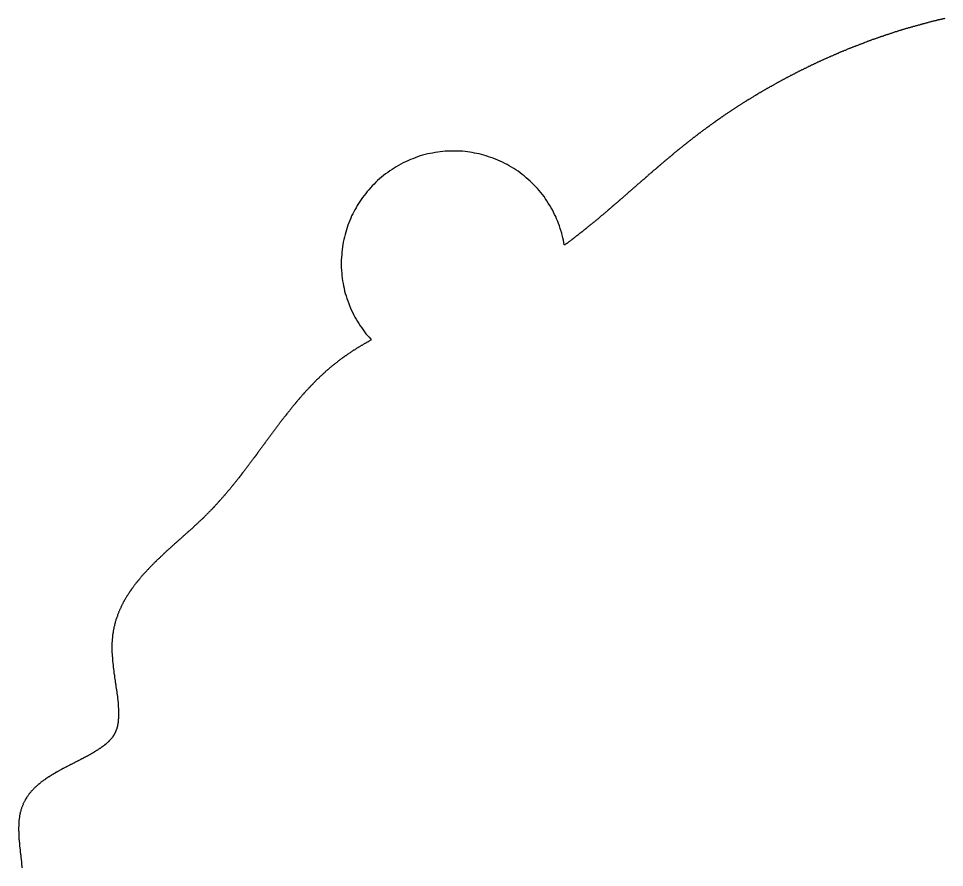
# Model space of a CAD drawing. Header units: millimetres. Extents: x 35 to 605, y 64 to 964.
# Drawn here: x 264.39 to 305.62, y 822.52 to 860.31 of the extents above; entities that cross this region are included whole.
import ezdxf

# ---------------------------------------------------------------- set-up
doc = ezdxf.new("R2010")
doc.units = ezdxf.units.MM
doc.layers.add('DRAW', color=7, linetype='Continuous')

msp = doc.modelspace()

# ---------------------------------------------------------------- linework, layer by layer
at = {"layer": 'DRAW'}
msp.add_polyline3d([(305.627, 860.308, 0), (305.607, 860.298, 0), (305.577, 860.298, 0), (305.547, 860.288, 0), (305.527, 860.278, 0), (305.497, 860.278, 0), (305.467, 860.268, 0), (305.437, 860.258, 0), (305.417, 860.258, 0), (305.387, 860.248, 0), (305.357, 860.248, 0), (305.337, 860.238, 0), (305.307, 860.228, 0), (305.277, 860.228, 0), (305.257, 860.218, 0), (305.227, 860.208, 0), (305.197, 860.208, 0), (305.167, 860.198, 0), (305.147, 860.188, 0), (305.117, 860.188, 0), (305.087, 860.178, 0), (305.067, 860.168, 0), (305.037, 860.168, 0), (305.007, 860.158, 0), (304.977, 860.148, 0), (304.957, 860.148, 0), (304.927, 860.138, 0), (304.897, 860.128, 0), (304.877, 860.118, 0), (304.847, 860.118, 0), (304.817, 860.108, 0), (304.797, 860.098, 0), (304.767, 860.098, 0), (304.737, 860.088, 0), (304.707, 860.078, 0), (304.687, 860.078, 0), (304.657, 860.068, 0), (304.627, 860.058, 0), (304.607, 860.048, 0), (304.577, 860.048, 0), (304.547, 860.038, 0), (304.527, 860.028, 0), (304.497, 860.018, 0), (304.467, 860.018, 0), (304.447, 860.008, 0), (304.417, 859.998, 0), (304.387, 859.988, 0), (304.357, 859.988, 0), (304.337, 859.978, 0), (304.307, 859.968, 0), (304.277, 859.958, 0), (304.257, 859.958, 0), (304.227, 859.948, 0), (304.197, 859.938, 0), (304.177, 859.928, 0), (304.147, 859.928, 0), (304.117, 859.918, 0), (304.097, 859.908, 0), (304.067, 859.898, 0), (304.037, 859.898, 0), (304.017, 859.888, 0), (303.987, 859.878, 0), (303.957, 859.868, 0), (303.937, 859.858, 0), (303.907, 859.858, 0), (303.877, 859.848, 0), (303.857, 859.838, 0), (303.827, 859.828, 0), (303.797, 859.818, 0), (303.767, 859.818, 0), (303.747, 859.808, 0), (303.717, 859.798, 0), (303.687, 859.788, 0), (303.667, 859.778, 0), (303.637, 859.768, 0), (303.607, 859.768, 0), (303.587, 859.758, 0), (303.557, 859.748, 0), (303.527, 859.738, 0), (303.507, 859.728, 0), (303.477, 859.718, 0), (303.447, 859.718, 0), (303.427, 859.708, 0), (303.397, 859.698, 0), (303.367, 859.688, 0), (303.347, 859.678, 0), (303.317, 859.668, 0), (303.287, 859.658, 0), (303.267, 859.658, 0), (303.237, 859.648, 0), (303.207, 859.638, 0), (303.187, 859.628, 0), (303.157, 859.618, 0), (303.137, 859.608, 0), (303.107, 859.598, 0), (303.077, 859.598, 0), (303.057, 859.588, 0), (303.027, 859.578, 0), (302.997, 859.568, 0), (302.977, 859.558, 0), (302.947, 859.548, 0), (302.917, 859.538, 0), (302.897, 859.528, 0), (302.867, 859.518, 0), (302.837, 859.508, 0), (302.817, 859.508, 0), (302.787, 859.498, 0), (302.757, 859.488, 0), (302.737, 859.478, 0), (302.707, 859.468, 0), (302.677, 859.458, 0), (302.657, 859.448, 0), (302.627, 859.438, 0), (302.607, 859.428, 0), (302.577, 859.418, 0), (302.547, 859.408, 0), (302.527, 859.398, 0), (302.497, 859.388, 0), (302.467, 859.388, 0), (302.447, 859.378, 0), (302.417, 859.368, 0), (302.387, 859.358, 0), (302.367, 859.348, 0), (302.337, 859.338, 0), (302.317, 859.328, 0), (302.287, 859.318, 0), (302.257, 859.308, 0), (302.237, 859.298, 0), (302.207, 859.288, 0), (302.177, 859.278, 0), (302.157, 859.268, 0), (302.127, 859.258, 0), (302.107, 859.248, 0), (302.077, 859.238, 0), (302.047, 859.228, 0), (302.027, 859.218, 0), (301.997, 859.208, 0), (301.977, 859.198, 0), (301.947, 859.188, 0), (301.917, 859.178, 0), (301.897, 859.168, 0), (301.867, 859.158, 0), (301.837, 859.148, 0), (301.817, 859.138, 0), (301.787, 859.128, 0), (301.767, 859.118, 0), (301.737, 859.108, 0), (301.707, 859.098, 0), (301.687, 859.088, 0), (301.657, 859.078, 0), (301.637, 859.068, 0), (301.607, 859.058, 0), (301.577, 859.048, 0), (301.557, 859.038, 0), (301.527, 859.028, 0), (301.507, 859.018, 0), (301.477, 859.008, 0), (301.447, 858.998, 0), (301.427, 858.988, 0), (301.397, 858.978, 0), (301.377, 858.968, 0), (301.347, 858.958, 0), (301.317, 858.948, 0), (301.297, 858.938, 0), (301.267, 858.928, 0), (301.247, 858.908, 0), (301.217, 858.898, 0), (301.197, 858.888, 0), (301.167, 858.878, 0), (301.137, 858.868, 0), (301.117, 858.858, 0), (301.087, 858.848, 0), (301.067, 858.838, 0), (301.037, 858.828, 0), (301.007, 858.818, 0), (300.987, 858.808, 0), (300.957, 858.798, 0), (300.937, 858.788, 0), (300.907, 858.778, 0), (300.887, 858.758, 0), (300.857, 858.748, 0), (300.827, 858.738, 0), (300.807, 858.728, 0), (300.777, 858.718, 0), (300.757, 858.708, 0), (300.727, 858.698, 0), (300.707, 858.688, 0), (300.677, 858.678, 0), (300.657, 858.668, 0), (300.627, 858.648, 0), (300.597, 858.638, 0), (300.577, 858.628, 0), (300.547, 858.618, 0), (300.527, 858.608, 0), (300.497, 858.598, 0), (300.477, 858.588, 0), (300.447, 858.578, 0), (300.427, 858.558, 0), (300.397, 858.548, 0), (300.367, 858.538, 0), (300.347, 858.528, 0), (300.317, 858.518, 0), (300.297, 858.508, 0), (300.267, 858.498, 0), (300.247, 858.478, 0), (300.217, 858.468, 0), (300.197, 858.458, 0), (300.167, 858.448, 0), (300.147, 858.438, 0), (300.117, 858.428, 0), (300.097, 858.408, 0), (300.067, 858.398, 0), (300.037, 858.388, 0), (300.017, 858.378, 0), (299.987, 858.368, 0), (299.967, 858.358, 0), (299.937, 858.338, 0), (299.917, 858.328, 0), (299.887, 858.318, 0), (299.867, 858.308, 0), (299.837, 858.298, 0), (299.817, 858.288, 0), (299.787, 858.268, 0), (299.767, 858.258, 0), (299.737, 858.248, 0), (299.717, 858.238, 0), (299.687, 858.228, 0), (299.667, 858.208, 0), (299.637, 858.198, 0), (299.617, 858.188, 0), (299.587, 858.178, 0), (299.567, 858.168, 0), (299.537, 858.148, 0), (299.517, 858.138, 0), (299.487, 858.128, 0), (299.467, 858.118, 0), (299.437, 858.098, 0), (299.417, 858.088, 0), (299.387, 858.078, 0), (299.367, 858.068, 0), (299.337, 858.058, 0), (299.317, 858.038, 0), (299.287, 858.028, 0), (299.267, 858.018, 0), (299.237, 858.008, 0), (299.217, 857.988, 0), (299.187, 857.978, 0), (299.167, 857.968, 0), (299.137, 857.958, 0), (299.117, 857.938, 0), (299.087, 857.928, 0), (299.067, 857.918, 0), (299.047, 857.908, 0), (299.017, 857.888, 0), (298.997, 857.878, 0), (298.967, 857.868, 0), (298.947, 857.858, 0), (298.917, 857.838, 0), (298.897, 857.828, 0), (298.867, 857.818, 0), (298.847, 857.808, 0), (298.817, 857.788, 0), (298.797, 857.778, 0), (298.767, 857.768, 0), (298.747, 857.748, 0), (298.727, 857.738, 0), (298.697, 857.728, 0), (298.677, 857.718, 0), (298.647, 857.698, 0), (298.627, 857.688, 0), (298.597, 857.678, 0), (298.577, 857.658, 0), (298.547, 857.648, 0), (298.527, 857.638, 0), (298.507, 857.628, 0), (298.477, 857.608, 0), (298.457, 857.598, 0), (298.427, 857.588, 0), (298.407, 857.568, 0), (298.377, 857.558, 0), (298.357, 857.548, 0), (298.337, 857.528, 0), (298.307, 857.518, 0), (298.287, 857.508, 0), (298.257, 857.488, 0), (298.237, 857.478, 0), (298.207, 857.468, 0), (298.187, 857.448, 0), (298.167, 857.438, 0), (298.137, 857.428, 0), (298.117, 857.408, 0), (298.087, 857.398, 0), (298.067, 857.388, 0), (298.047, 857.368, 0), (298.017, 857.358, 0), (297.997, 857.348, 0), (297.967, 857.328, 0), (297.947, 857.318, 0), (297.927, 857.308, 0), (297.897, 857.288, 0), (297.877, 857.278, 0), (297.847, 857.268, 0), (297.827, 857.248, 0), (297.807, 857.238, 0), (297.777, 857.228, 0), (297.757, 857.208, 0), (297.737, 857.198, 0), (297.707, 857.188, 0), (297.687, 857.168, 0), (297.657, 857.158, 0), (297.637, 857.138, 0), (297.617, 857.128, 0), (297.587, 857.118, 0), (297.567, 857.098, 0), (297.547, 857.088, 0), (297.517, 857.078, 0), (297.497, 857.058, 0), (297.467, 857.048, 0), (297.447, 857.028, 0), (297.427, 857.018, 0), (297.397, 857.008, 0), (297.377, 856.988, 0), (297.357, 856.978, 0), (297.327, 856.958, 0), (297.307, 856.948, 0), (297.287, 856.938, 0), (297.257, 856.918, 0), (297.237, 856.908, 0), (297.217, 856.888, 0), (297.187, 856.878, 0), (297.167, 856.868, 0), (297.147, 856.848, 0), (297.117, 856.838, 0), (297.097, 856.818, 0), (297.077, 856.808, 0), (297.047, 856.798, 0), (297.027, 856.778, 0), (297.007, 856.768, 0), (296.977, 856.748, 0), (296.957, 856.738, 0), (296.937, 856.718, 0), (296.907, 856.708, 0), (296.887, 856.698, 0), (296.867, 856.678, 0), (296.837, 856.668, 0), (296.817, 856.648, 0), (296.797, 856.638, 0), (296.767, 856.618, 0), (296.747, 856.608, 0), (296.727, 856.598, 0), (296.707, 856.578, 0), (296.677, 856.568, 0), (296.657, 856.548, 0), (296.637, 856.538, 0), (296.607, 856.518, 0), (296.587, 856.508, 0), (296.567, 856.488, 0), (296.547, 856.478, 0), (296.517, 856.468, 0), (296.497, 856.448, 0), (296.477, 856.438, 0), (296.447, 856.418, 0), (296.427, 856.408, 0), (296.407, 856.388, 0), (296.387, 856.378, 0), (296.357, 856.358, 0), (296.337, 856.348, 0), (296.317, 856.328, 0), (296.297, 856.318, 0), (296.267, 856.298, 0), (296.247, 856.288, 0), (296.227, 856.268, 0), (296.207, 856.258, 0), (296.177, 856.238, 0), (296.157, 856.228, 0), (296.137, 856.208, 0), (296.117, 856.198, 0), (296.087, 856.188, 0), (296.067, 856.168, 0), (296.047, 856.158, 0), (296.027, 856.138, 0), (295.997, 856.128, 0), (295.977, 856.108, 0), (295.957, 856.098, 0), (295.937, 856.078, 0), (295.907, 856.068, 0), (295.887, 856.048, 0), (295.867, 856.038, 0), (295.847, 856.018, 0), (295.827, 856.008, 0), (295.797, 855.988, 0), (295.777, 855.968, 0), (295.757, 855.958, 0), (295.737, 855.938, 0), (295.707, 855.928, 0), (295.687, 855.908, 0), (295.667, 855.898, 0), (295.647, 855.878, 0), (295.627, 855.868, 0), (295.597, 855.848, 0), (295.577, 855.838, 0), (295.557, 855.818, 0), (295.537, 855.808, 0), (295.517, 855.788, 0), (295.497, 855.778, 0), (295.467, 855.758, 0), (295.447, 855.748, 0), (295.427, 855.728, 0), (295.407, 855.718, 0), (295.387, 855.698, 0), (295.357, 855.678, 0), (295.337, 855.668, 0), (295.317, 855.648, 0), (295.297, 855.638, 0), (295.277, 855.618, 0), (295.257, 855.608, 0), (295.237, 855.588, 0), (295.207, 855.578, 0), (295.187, 855.558, 0), (295.167, 855.538, 0), (295.147, 855.528, 0), (295.127, 855.508, 0), (295.107, 855.498, 0), (295.077, 855.478, 0), (295.057, 855.468, 0), (295.037, 855.448, 0), (295.017, 855.438, 0), (294.997, 855.418, 0), (294.977, 855.398, 0), (294.957, 855.388, 0), (294.937, 855.368, 0), (294.907, 855.358, 0), (294.887, 855.338, 0), (294.867, 855.328, 0), (294.847, 855.308, 0), (294.827, 855.288, 0), (294.807, 855.278, 0), (294.787, 855.258, 0), (294.767, 855.248, 0), (294.747, 855.228, 0), (294.727, 855.208, 0), (294.697, 855.198, 0), (294.677, 855.178, 0), (294.657, 855.168, 0), (294.637, 855.148, 0), (294.617, 855.138, 0), (294.597, 855.118, 0), (294.577, 855.098, 0), (294.557, 855.088, 0), (294.537, 855.068, 0), (294.517, 855.058, 0), (294.497, 855.038, 0), (294.477, 855.018, 0), (294.447, 855.008, 0), (294.427, 854.988, 0), (294.407, 854.978, 0), (294.387, 854.958, 0), (294.367, 854.938, 0), (294.347, 854.928, 0), (294.327, 854.908, 0), (294.307, 854.898, 0), (294.287, 854.878, 0), (294.267, 854.858, 0), (294.247, 854.848, 0), (294.227, 854.828, 0), (294.207, 854.818, 0), (294.187, 854.798, 0), (294.167, 854.778, 0), (294.147, 854.768, 0), (294.127, 854.748, 0), (294.107, 854.728, 0), (294.087, 854.718, 0), (294.067, 854.698, 0), (294.047, 854.688, 0), (294.027, 854.668, 0), (293.997, 854.648, 0), (293.977, 854.638, 0), (293.957, 854.618, 0), (293.937, 854.598, 0), (293.917, 854.588, 0), (293.897, 854.568, 0), (293.877, 854.558, 0), (293.857, 854.538, 0), (293.837, 854.518, 0), (293.817, 854.508, 0), (293.797, 854.488, 0), (293.777, 854.468, 0), (293.757, 854.458, 0), (293.737, 854.438, 0), (293.717, 854.428, 0), (293.697, 854.408, 0), (293.677, 854.388, 0), (293.657, 854.378, 0), (293.637, 854.358, 0), (293.617, 854.338, 0), (293.597, 854.328, 0), (293.577, 854.308, 0), (293.557, 854.298, 0), (293.547, 854.278, 0), (293.527, 854.258, 0), (293.507, 854.248, 0), (293.487, 854.228, 0), (293.467, 854.208, 0), (293.447, 854.198, 0), (293.427, 854.178, 0), (293.407, 854.158, 0), (293.387, 854.148, 0), (293.367, 854.128, 0), (293.347, 854.118, 0), (293.327, 854.098, 0), (293.307, 854.078, 0), (293.287, 854.068, 0), (293.267, 854.048, 0), (293.247, 854.028, 0), (293.227, 854.018, 0), (293.207, 853.998, 0), (293.187, 853.978, 0), (293.167, 853.968, 0), (293.147, 853.948, 0), (293.127, 853.928, 0), (293.107, 853.918, 0), (293.087, 853.898, 0), (293.077, 853.888, 0), (293.057, 853.868, 0), (293.037, 853.848, 0), (293.017, 853.838, 0), (292.997, 853.818, 0), (292.977, 853.798, 0), (292.957, 853.788, 0), (292.937, 853.768, 0), (292.917, 853.748, 0), (292.897, 853.738, 0), (292.877, 853.718, 0), (292.857, 853.698, 0), (292.837, 853.688, 0), (292.817, 853.668, 0), (292.807, 853.658, 0), (292.787, 853.638, 0), (292.767, 853.618, 0), (292.747, 853.608, 0), (292.727, 853.588, 0), (292.707, 853.568, 0), (292.687, 853.558, 0), (292.667, 853.538, 0), (292.647, 853.518, 0), (292.627, 853.508, 0), (292.607, 853.488, 0), (292.597, 853.468, 0), (292.577, 853.458, 0), (292.557, 853.438, 0), (292.537, 853.428, 0), (292.517, 853.408, 0), (292.497, 853.388, 0), (292.477, 853.378, 0), (292.457, 853.358, 0), (292.437, 853.338, 0), (292.417, 853.328, 0), (292.407, 853.308, 0), (292.387, 853.288, 0), (292.367, 853.278, 0), (292.347, 853.258, 0), (292.327, 853.238, 0), (292.307, 853.228, 0), (292.287, 853.208, 0), (292.267, 853.188, 0), (292.247, 853.178, 0), (292.237, 853.158, 0), (292.217, 853.148, 0), (292.197, 853.128, 0), (292.177, 853.108, 0), (292.157, 853.098, 0), (292.137, 853.078, 0), (292.117, 853.058, 0), (292.097, 853.048, 0), (292.077, 853.028, 0), (292.067, 853.008, 0), (292.047, 852.998, 0), (292.027, 852.978, 0), (292.007, 852.968, 0), (291.987, 852.948, 0), (291.967, 852.928, 0), (291.947, 852.918, 0), (291.927, 852.898, 0), (291.917, 852.878, 0), (291.897, 852.868, 0), (291.877, 852.848, 0), (291.857, 852.828, 0), (291.837, 852.818, 0), (291.817, 852.798, 0), (291.797, 852.788, 0), (291.787, 852.768, 0), (291.767, 852.748, 0), (291.747, 852.738, 0), (291.727, 852.718, 0), (291.707, 852.698, 0), (291.687, 852.688, 0), (291.667, 852.668, 0), (291.657, 852.658, 0), (291.637, 852.638, 0), (291.617, 852.618, 0), (291.597, 852.608, 0), (291.577, 852.588, 0), (291.557, 852.568, 0), (291.537, 852.558, 0), (291.517, 852.538, 0), (291.507, 852.518, 0), (291.487, 852.508, 0), (291.467, 852.488, 0), (291.447, 852.478, 0), (291.427, 852.458, 0), (291.407, 852.438, 0), (291.397, 852.428, 0), (291.377, 852.408, 0), (291.357, 852.398, 0), (291.337, 852.378, 0), (291.317, 852.358, 0), (291.297, 852.348, 0), (291.277, 852.328, 0), (291.267, 852.308, 0), (291.247, 852.298, 0), (291.227, 852.278, 0), (291.207, 852.268, 0), (291.187, 852.248, 0), (291.167, 852.228, 0), (291.147, 852.218, 0), (291.137, 852.198, 0), (291.117, 852.188, 0), (291.097, 852.168, 0), (291.077, 852.148, 0), (291.057, 852.138, 0), (291.037, 852.118, 0), (291.017, 852.108, 0), (291.007, 852.088, 0), (290.987, 852.068, 0), (290.967, 852.058, 0), (290.947, 852.038, 0), (290.927, 852.028, 0), (290.907, 852.008, 0), (290.897, 851.988, 0), (290.877, 851.978, 0), (290.857, 851.958, 0), (290.837, 851.948, 0), (290.817, 851.928, 0), (290.797, 851.908, 0), (290.777, 851.898, 0), (290.767, 851.878, 0), (290.747, 851.868, 0), (290.727, 851.848, 0), (290.707, 851.838, 0), (290.687, 851.818, 0), (290.667, 851.798, 0), (290.657, 851.788, 0), (290.637, 851.768, 0), (290.617, 851.758, 0), (290.597, 851.738, 0), (290.577, 851.718, 0), (290.557, 851.708, 0), (290.537, 851.688, 0), (290.527, 851.678, 0), (290.507, 851.658, 0), (290.487, 851.648, 0), (290.467, 851.628, 0), (290.447, 851.608, 0), (290.427, 851.598, 0), (290.417, 851.578, 0), (290.397, 851.568, 0), (290.377, 851.548, 0), (290.357, 851.538, 0), (290.337, 851.518, 0), (290.317, 851.508, 0), (290.297, 851.488, 0), (290.287, 851.468, 0), (290.267, 851.458, 0), (290.247, 851.438, 0), (290.227, 851.428, 0), (290.207, 851.408, 0), (290.187, 851.398, 0), (290.177, 851.378, 0), (290.157, 851.368, 0), (290.137, 851.348, 0), (290.117, 851.338, 0), (290.097, 851.318, 0), (290.077, 851.298, 0), (290.057, 851.288, 0), (290.047, 851.268, 0), (290.027, 851.258, 0), (290.007, 851.238, 0), (289.987, 851.228, 0), (289.967, 851.208, 0), (289.947, 851.198, 0), (289.927, 851.178, 0), (289.917, 851.168, 0), (289.897, 851.148, 0), (289.877, 851.138, 0), (289.857, 851.118, 0), (289.837, 851.108, 0), (289.817, 851.088, 0), (289.797, 851.078, 0), (289.787, 851.058, 0), (289.767, 851.048, 0), (289.747, 851.028, 0), (289.727, 851.018, 0), (289.707, 850.998, 0), (289.687, 850.988, 0), (289.667, 850.968, 0), (289.647, 850.958, 0), (289.637, 850.938, 0), (289.617, 850.928, 0), (289.597, 850.908, 0), (289.577, 850.898, 0), (289.557, 850.878, 0), (289.537, 850.868, 0), (289.517, 850.848, 0), (289.507, 850.838, 0), (289.487, 850.818, 0), (289.467, 850.808, 0), (289.447, 850.788, 0), (289.427, 850.778, 0), (289.407, 850.758, 0), (289.387, 850.748, 0), (289.367, 850.728, 0), (289.357, 850.718, 0), (289.337, 850.698, 0), (289.317, 850.688, 0), (289.297, 850.668, 0), (289.277, 850.658, 0), (289.257, 850.638, 0), (289.237, 850.628, 0), (289.217, 850.618, 0), (289.197, 850.598, 0), (289.187, 850.588, 0), (289.167, 850.568, 0), (289.147, 850.558, 0), (289.127, 850.538, 0), (289.107, 850.528, 0), (289.087, 850.508, 0), (289.067, 850.498, 0), (289.047, 850.488, 0), (289.027, 850.468, 0), (289.017, 850.458, 0), (288.997, 850.438, 0), (288.977, 850.428, 0), (288.957, 850.408, 0), (288.937, 850.398, 0), (288.917, 850.388, 0), (288.897, 850.368, 0), (288.877, 850.358, 0), (288.857, 850.338, 0), (288.837, 850.328, 0), (288.827, 850.308, 0), (288.807, 850.298, 0), (288.787, 850.288, 0), (288.767, 850.268, 0), (288.747, 850.258, 0), (288.727, 850.238, 0), (288.707, 850.228, 0), (288.687, 850.238, 0), (288.667, 850.338, 0), (288.647, 850.448, 0), (288.627, 850.548, 0), (288.597, 850.658, 0), (288.577, 850.758, 0), (288.537, 850.868, 0), (288.507, 850.968, 0), (288.477, 851.078, 0), (288.437, 851.178, 0), (288.397, 851.278, 0), (288.347, 851.388, 0), (288.307, 851.488, 0), (288.257, 851.588, 0), (288.207, 851.688, 0), (288.157, 851.798, 0), (288.097, 851.888, 0), (288.037, 851.988, 0), (287.977, 852.088, 0), (287.917, 852.188, 0), (287.847, 852.278, 0), (287.787, 852.378, 0), (287.717, 852.468, 0), (287.647, 852.558, 0), (287.567, 852.648, 0), (287.497, 852.738, 0), (287.417, 852.818, 0), (287.337, 852.908, 0), (287.247, 852.988, 0), (287.167, 853.068, 0), (287.077, 853.148, 0), (286.997, 853.218, 0), (286.907, 853.298, 0), (286.817, 853.368, 0), (286.717, 853.438, 0), (286.627, 853.508, 0), (286.527, 853.568, 0), (286.437, 853.638, 0), (286.337, 853.698, 0), (286.237, 853.748, 0), (286.137, 853.808, 0), (286.037, 853.858, 0), (285.937, 853.908, 0), (285.837, 853.958, 0), (285.727, 854.008, 0), (285.627, 854.048, 0), (285.527, 854.088, 0), (285.417, 854.128, 0), (285.317, 854.158, 0), (285.207, 854.198, 0), (285.107, 854.228, 0), (285.007, 854.248, 0), (284.897, 854.278, 0), (284.797, 854.298, 0), (284.687, 854.318, 0), (284.587, 854.338, 0), (284.477, 854.358, 0), (284.377, 854.368, 0), (284.267, 854.388, 0), (284.157, 854.398, 0), (284.047, 854.398, 0), (283.947, 854.408, 0), (283.837, 854.408, 0), (283.727, 854.408, 0), (283.607, 854.408, 0), (283.497, 854.408, 0), (283.387, 854.398, 0), (283.277, 854.388, 0), (283.167, 854.378, 0), (283.057, 854.358, 0), (282.937, 854.338, 0), (282.827, 854.318, 0), (282.717, 854.298, 0), (282.607, 854.278, 0), (282.487, 854.248, 0), (282.377, 854.218, 0), (282.267, 854.188, 0), (282.157, 854.148, 0), (282.047, 854.108, 0), (281.937, 854.068, 0), (281.837, 854.028, 0), (281.727, 853.978, 0), (281.617, 853.928, 0), (281.517, 853.878, 0), (281.417, 853.828, 0), (281.307, 853.768, 0), (281.207, 853.708, 0), (281.107, 853.648, 0), (281.017, 853.588, 0), (280.917, 853.528, 0), (280.827, 853.458, 0), (280.727, 853.388, 0), (280.637, 853.318, 0), (280.547, 853.248, 0), (280.467, 853.168, 0), (280.377, 853.098, 0), (280.297, 853.018, 0), (280.217, 852.938, 0), (280.137, 852.858, 0), (280.057, 852.778, 0), (279.987, 852.688, 0), (279.917, 852.608, 0), (279.847, 852.518, 0), (279.777, 852.428, 0), (279.707, 852.348, 0), (279.647, 852.258, 0), (279.587, 852.168, 0), (279.527, 852.078, 0), (279.467, 851.988, 0), (279.417, 851.888, 0), (279.367, 851.798, 0), (279.317, 851.708, 0), (279.267, 851.608, 0), (279.217, 851.518, 0), (279.177, 851.418, 0), (279.137, 851.318, 0), (279.097, 851.218, 0), (279.057, 851.108, 0), (279.017, 851.008, 0), (278.987, 850.898, 0), (278.957, 850.798, 0), (278.927, 850.688, 0), (278.897, 850.578, 0), (278.867, 850.468, 0), (278.847, 850.358, 0), (278.827, 850.248, 0), (278.807, 850.138, 0), (278.797, 850.018, 0), (278.787, 849.908, 0), (278.777, 849.788, 0), (278.767, 849.678, 0), (278.757, 849.558, 0), (278.757, 849.448, 0), (278.757, 849.328, 0), (278.757, 849.218, 0), (278.767, 849.098, 0), (278.777, 848.978, 0), (278.787, 848.868, 0), (278.797, 848.748, 0), (278.817, 848.638, 0), (278.837, 848.518, 0), (278.857, 848.408, 0), (278.887, 848.298, 0), (278.907, 848.178, 0), (278.937, 848.068, 0), (278.977, 847.958, 0), (279.007, 847.848, 0), (279.047, 847.738, 0), (279.087, 847.628, 0), (279.127, 847.528, 0), (279.167, 847.418, 0), (279.217, 847.318, 0), (279.267, 847.208, 0), (279.317, 847.108, 0), (279.367, 847.008, 0), (279.427, 846.918, 0), (279.487, 846.818, 0), (279.537, 846.728, 0), (279.597, 846.628, 0), (279.667, 846.538, 0), (279.727, 846.448, 0), (279.797, 846.368, 0), (279.857, 846.278, 0), (279.927, 846.198, 0), (279.997, 846.118, 0), (280.067, 846.038, 0), (280.087, 845.998, 0), (280.067, 845.988, 0), (280.037, 845.968, 0), (280.017, 845.958, 0), (279.997, 845.948, 0), (279.977, 845.938, 0), (279.957, 845.918, 0), (279.937, 845.908, 0), (279.907, 845.898, 0), (279.887, 845.888, 0), (279.867, 845.878, 0), (279.847, 845.858, 0), (279.827, 845.848, 0), (279.797, 845.838, 0), (279.777, 845.828, 0), (279.757, 845.808, 0), (279.737, 845.798, 0), (279.717, 845.788, 0), (279.697, 845.768, 0), (279.667, 845.758, 0), (279.647, 845.748, 0), (279.627, 845.738, 0), (279.607, 845.718, 0), (279.587, 845.708, 0), (279.567, 845.698, 0), (279.547, 845.678, 0), (279.517, 845.668, 0), (279.497, 845.658, 0), (279.477, 845.638, 0), (279.457, 845.628, 0), (279.437, 845.618, 0), (279.417, 845.598, 0), (279.397, 845.588, 0), (279.377, 845.578, 0), (279.357, 845.558, 0), (279.327, 845.548, 0), (279.307, 845.538, 0), (279.287, 845.518, 0), (279.267, 845.508, 0), (279.247, 845.498, 0), (279.227, 845.478, 0), (279.207, 845.468, 0), (279.187, 845.458, 0), (279.167, 845.438, 0), (279.147, 845.428, 0), (279.127, 845.408, 0), (279.097, 845.398, 0), (279.077, 845.388, 0), (279.057, 845.368, 0), (279.037, 845.358, 0), (279.017, 845.338, 0), (278.997, 845.328, 0), (278.977, 845.308, 0), (278.957, 845.298, 0), (278.937, 845.288, 0), (278.917, 845.268, 0), (278.897, 845.258, 0), (278.877, 845.238, 0), (278.857, 845.228, 0), (278.837, 845.208, 0), (278.817, 845.198, 0), (278.797, 845.178, 0), (278.777, 845.168, 0), (278.757, 845.158, 0), (278.737, 845.138, 0), (278.717, 845.128, 0), (278.697, 845.108, 0), (278.677, 845.098, 0), (278.657, 845.078, 0), (278.637, 845.068, 0), (278.617, 845.048, 0), (278.597, 845.028, 0), (278.577, 845.018, 0), (278.557, 844.998, 0), (278.537, 844.988, 0), (278.517, 844.968, 0), (278.497, 844.958, 0), (278.477, 844.938, 0), (278.457, 844.928, 0), (278.437, 844.908, 0), (278.417, 844.898, 0), (278.397, 844.878, 0), (278.377, 844.858, 0), (278.357, 844.848, 0), (278.337, 844.828, 0), (278.327, 844.818, 0), (278.307, 844.798, 0), (278.287, 844.788, 0), (278.267, 844.768, 0), (278.247, 844.748, 0), (278.227, 844.738, 0), (278.207, 844.718, 0), (278.187, 844.698, 0), (278.167, 844.688, 0), (278.147, 844.668, 0), (278.137, 844.658, 0), (278.117, 844.638, 0), (278.097, 844.618, 0), (278.077, 844.608, 0), (278.057, 844.588, 0), (278.037, 844.568, 0), (278.017, 844.558, 0), (278.007, 844.538, 0), (277.987, 844.518, 0), (277.967, 844.508, 0), (277.947, 844.488, 0), (277.927, 844.468, 0), (277.917, 844.458, 0), (277.897, 844.438, 0), (277.877, 844.418, 0), (277.857, 844.408, 0), (277.837, 844.388, 0), (277.817, 844.368, 0), (277.807, 844.358, 0), (277.787, 844.338, 0), (277.767, 844.318, 0), (277.747, 844.298, 0), (277.737, 844.288, 0), (277.717, 844.268, 0), (277.697, 844.248, 0), (277.677, 844.238, 0), (277.657, 844.218, 0), (277.647, 844.198, 0), (277.627, 844.178, 0), (277.607, 844.168, 0), (277.587, 844.148, 0), (277.577, 844.128, 0), (277.557, 844.108, 0), (277.537, 844.098, 0), (277.527, 844.078, 0), (277.507, 844.058, 0), (277.487, 844.038, 0), (277.467, 844.018, 0), (277.457, 844.008, 0), (277.437, 843.988, 0), (277.417, 843.968, 0), (277.397, 843.948, 0), (277.387, 843.938, 0), (277.367, 843.918, 0), (277.347, 843.898, 0), (277.337, 843.878, 0), (277.317, 843.858, 0), (277.297, 843.848, 0), (277.287, 843.828, 0), (277.267, 843.808, 0), (277.247, 843.788, 0), (277.237, 843.768, 0), (277.217, 843.758, 0), (277.197, 843.738, 0), (277.187, 843.718, 0), (277.167, 843.698, 0), (277.147, 843.678, 0), (277.137, 843.658, 0), (277.117, 843.648, 0), (277.097, 843.628, 0), (277.087, 843.608, 0), (277.067, 843.588, 0), (277.047, 843.568, 0), (277.037, 843.548, 0), (277.017, 843.538, 0), (277.007, 843.518, 0), (276.987, 843.498, 0), (276.967, 843.478, 0), (276.957, 843.458, 0), (276.937, 843.438, 0), (276.917, 843.418, 0), (276.907, 843.408, 0), (276.887, 843.388, 0), (276.877, 843.368, 0), (276.857, 843.348, 0), (276.837, 843.328, 0), (276.827, 843.308, 0), (276.807, 843.288, 0), (276.797, 843.268, 0), (276.777, 843.248, 0), (276.757, 843.238, 0), (276.747, 843.218, 0), (276.727, 843.198, 0), (276.717, 843.178, 0), (276.697, 843.158, 0), (276.687, 843.138, 0), (276.667, 843.118, 0), (276.647, 843.098, 0), (276.637, 843.078, 0), (276.617, 843.068, 0), (276.607, 843.048, 0), (276.587, 843.028, 0), (276.577, 843.008, 0), (276.557, 842.988, 0), (276.537, 842.968, 0), (276.527, 842.948, 0), (276.507, 842.928, 0), (276.497, 842.908, 0), (276.477, 842.888, 0), (276.467, 842.868, 0), (276.447, 842.848, 0), (276.437, 842.828, 0), (276.417, 842.818, 0), (276.407, 842.798, 0), (276.387, 842.778, 0), (276.377, 842.758, 0), (276.357, 842.738, 0), (276.337, 842.718, 0), (276.327, 842.698, 0), (276.307, 842.678, 0), (276.297, 842.658, 0), (276.277, 842.638, 0), (276.267, 842.618, 0), (276.247, 842.598, 0), (276.237, 842.578, 0), (276.217, 842.558, 0), (276.207, 842.538, 0), (276.187, 842.518, 0), (276.177, 842.498, 0), (276.157, 842.478, 0), (276.147, 842.458, 0), (276.127, 842.448, 0), (276.117, 842.428, 0), (276.097, 842.408, 0), (276.087, 842.388, 0), (276.067, 842.368, 0), (276.057, 842.348, 0), (276.037, 842.328, 0), (276.027, 842.308, 0), (276.007, 842.288, 0), (275.997, 842.268, 0), (275.977, 842.248, 0), (275.967, 842.228, 0), (275.947, 842.208, 0), (275.937, 842.188, 0), (275.917, 842.168, 0), (275.907, 842.148, 0), (275.887, 842.128, 0), (275.877, 842.108, 0), (275.857, 842.088, 0), (275.847, 842.068, 0), (275.827, 842.048, 0), (275.817, 842.028, 0), (275.797, 842.008, 0), (275.787, 841.988, 0), (275.767, 841.968, 0), (275.757, 841.948, 0), (275.737, 841.928, 0), (275.727, 841.908, 0), (275.707, 841.888, 0), (275.697, 841.868, 0), (275.677, 841.848, 0), (275.667, 841.828, 0), (275.647, 841.808, 0), (275.637, 841.788, 0), (275.627, 841.768, 0), (275.607, 841.748, 0), (275.597, 841.728, 0), (275.577, 841.708, 0), (275.567, 841.688, 0), (275.547, 841.668, 0), (275.537, 841.648, 0), (275.517, 841.628, 0), (275.507, 841.608, 0), (275.487, 841.588, 0), (275.477, 841.568, 0), (275.457, 841.548, 0), (275.447, 841.528, 0), (275.427, 841.508, 0), (275.417, 841.488, 0), (275.397, 841.468, 0), (275.387, 841.448, 0), (275.367, 841.428, 0), (275.357, 841.408, 0), (275.347, 841.388, 0), (275.327, 841.368, 0), (275.317, 841.348, 0), (275.297, 841.328, 0), (275.287, 841.308, 0), (275.267, 841.288, 0), (275.257, 841.268, 0), (275.237, 841.248, 0), (275.227, 841.228, 0), (275.207, 841.208, 0), (275.197, 841.188, 0), (275.177, 841.168, 0), (275.167, 841.148, 0), (275.147, 841.128, 0), (275.137, 841.108, 0), (275.117, 841.088, 0), (275.107, 841.068, 0), (275.087, 841.048, 0), (275.077, 841.028, 0), (275.057, 841.008, 0), (275.047, 840.988, 0), (275.037, 840.968, 0), (275.017, 840.948, 0), (275.007, 840.928, 0), (274.987, 840.908, 0), (274.977, 840.888, 0), (274.957, 840.868, 0), (274.947, 840.848, 0), (274.927, 840.828, 0), (274.917, 840.808, 0), (274.897, 840.788, 0), (274.887, 840.768, 0), (274.867, 840.748, 0), (274.857, 840.728, 0), (274.837, 840.708, 0), (274.827, 840.688, 0), (274.807, 840.668, 0), (274.797, 840.648, 0), (274.777, 840.628, 0), (274.767, 840.608, 0), (274.747, 840.588, 0), (274.737, 840.568, 0), (274.717, 840.548, 0), (274.707, 840.528, 0), (274.687, 840.508, 0), (274.677, 840.488, 0), (274.657, 840.468, 0), (274.647, 840.448, 0), (274.627, 840.428, 0), (274.617, 840.408, 0), (274.597, 840.388, 0), (274.587, 840.368, 0), (274.567, 840.348, 0), (274.557, 840.328, 0), (274.537, 840.308, 0), (274.527, 840.288, 0), (274.507, 840.268, 0), (274.497, 840.248, 0), (274.477, 840.228, 0), (274.467, 840.208, 0), (274.447, 840.188, 0), (274.437, 840.168, 0), (274.417, 840.148, 0), (274.407, 840.128, 0), (274.387, 840.108, 0), (274.367, 840.088, 0), (274.357, 840.068, 0), (274.337, 840.048, 0), (274.327, 840.028, 0), (274.307, 840.008, 0), (274.297, 839.988, 0), (274.277, 839.968, 0), (274.267, 839.948, 0), (274.247, 839.928, 0), (274.237, 839.908, 0), (274.217, 839.888, 0), (274.207, 839.868, 0), (274.187, 839.848, 0), (274.167, 839.828, 0), (274.157, 839.808, 0), (274.137, 839.788, 0), (274.127, 839.768, 0), (274.107, 839.748, 0), (274.097, 839.728, 0), (274.077, 839.708, 0), (274.067, 839.688, 0), (274.047, 839.678, 0), (274.027, 839.658, 0), (274.017, 839.638, 0), (273.997, 839.618, 0), (273.987, 839.598, 0), (273.967, 839.578, 0), (273.947, 839.558, 0), (273.937, 839.538, 0), (273.917, 839.518, 0), (273.907, 839.498, 0), (273.887, 839.478, 0), (273.877, 839.458, 0), (273.857, 839.438, 0), (273.837, 839.418, 0), (273.827, 839.398, 0), (273.807, 839.378, 0), (273.797, 839.358, 0), (273.777, 839.338, 0), (273.757, 839.318, 0), (273.747, 839.308, 0), (273.727, 839.288, 0), (273.707, 839.268, 0), (273.697, 839.248, 0), (273.677, 839.228, 0), (273.667, 839.208, 0), (273.647, 839.188, 0), (273.627, 839.168, 0), (273.617, 839.148, 0), (273.597, 839.128, 0), (273.577, 839.108, 0), (273.567, 839.088, 0), (273.547, 839.078, 0), (273.527, 839.058, 0), (273.517, 839.038, 0), (273.497, 839.018, 0), (273.477, 838.998, 0), (273.467, 838.978, 0), (273.447, 838.958, 0), (273.427, 838.938, 0), (273.417, 838.918, 0), (273.397, 838.898, 0), (273.377, 838.888, 0), (273.367, 838.868, 0), (273.347, 838.848, 0), (273.327, 838.828, 0), (273.317, 838.808, 0), (273.297, 838.788, 0), (273.277, 838.768, 0), (273.267, 838.748, 0), (273.247, 838.738, 0), (273.227, 838.718, 0), (273.217, 838.698, 0), (273.197, 838.678, 0), (273.177, 838.658, 0), (273.157, 838.638, 0), (273.147, 838.618, 0), (273.127, 838.598, 0), (273.107, 838.588, 0), (273.087, 838.568, 0), (273.077, 838.548, 0), (273.057, 838.528, 0), (273.037, 838.508, 0), (273.017, 838.488, 0), (273.007, 838.478, 0), (272.987, 838.458, 0), (272.967, 838.438, 0), (272.947, 838.418, 0), (272.937, 838.398, 0), (272.917, 838.378, 0), (272.897, 838.368, 0), (272.877, 838.348, 0), (272.867, 838.328, 0), (272.847, 838.308, 0), (272.827, 838.288, 0), (272.807, 838.278, 0), (272.787, 838.258, 0), (272.777, 838.238, 0), (272.757, 838.218, 0), (272.737, 838.198, 0), (272.717, 838.178, 0), (272.697, 838.168, 0), (272.677, 838.148, 0), (272.667, 838.128, 0), (272.647, 838.108, 0), (272.627, 838.088, 0), (272.607, 838.078, 0), (272.587, 838.058, 0), (272.567, 838.038, 0), (272.557, 838.018, 0), (272.537, 838.008, 0), (272.517, 837.988, 0), (272.497, 837.968, 0), (272.477, 837.948, 0), (272.457, 837.928, 0), (272.437, 837.918, 0), (272.417, 837.898, 0), (272.407, 837.878, 0), (272.387, 837.858, 0), (272.367, 837.838, 0), (272.347, 837.828, 0), (272.327, 837.808, 0), (272.307, 837.788, 0), (272.287, 837.768, 0), (272.267, 837.758, 0), (272.247, 837.738, 0), (272.227, 837.718, 0), (272.207, 837.698, 0), (272.187, 837.678, 0), (272.167, 837.668, 0), (272.157, 837.648, 0), (272.137, 837.628, 0), (272.117, 837.608, 0), (272.097, 837.598, 0), (272.077, 837.578, 0), (272.057, 837.558, 0), (272.037, 837.538, 0), (272.017, 837.518, 0), (271.997, 837.508, 0), (271.977, 837.488, 0), (271.957, 837.468, 0), (271.937, 837.448, 0), (271.917, 837.438, 0), (271.897, 837.418, 0), (271.877, 837.398, 0), (271.857, 837.378, 0), (271.837, 837.358, 0), (271.817, 837.348, 0), (271.797, 837.328, 0), (271.777, 837.308, 0), (271.757, 837.288, 0), (271.737, 837.278, 0), (271.717, 837.258, 0), (271.697, 837.238, 0), (271.677, 837.218, 0), (271.657, 837.198, 0), (271.637, 837.188, 0), (271.617, 837.168, 0), (271.597, 837.148, 0), (271.577, 837.128, 0), (271.557, 837.118, 0), (271.537, 837.098, 0), (271.517, 837.078, 0), (271.497, 837.058, 0), (271.477, 837.038, 0), (271.457, 837.028, 0), (271.437, 837.008, 0), (271.417, 836.988, 0), (271.397, 836.968, 0), (271.377, 836.958, 0), (271.357, 836.938, 0), (271.337, 836.918, 0), (271.317, 836.898, 0), (271.297, 836.878, 0), (271.277, 836.868, 0), (271.257, 836.848, 0), (271.237, 836.828, 0), (271.217, 836.808, 0), (271.197, 836.788, 0), (271.177, 836.778, 0), (271.157, 836.758, 0), (271.137, 836.738, 0), (271.117, 836.718, 0), (271.097, 836.698, 0), (271.077, 836.688, 0), (271.057, 836.668, 0), (271.037, 836.648, 0), (271.017, 836.628, 0), (270.997, 836.608, 0), (270.977, 836.598, 0), (270.957, 836.578, 0), (270.937, 836.558, 0), (270.917, 836.538, 0), (270.897, 836.518, 0), (270.877, 836.498, 0), (270.857, 836.488, 0), (270.847, 836.468, 0), (270.827, 836.448, 0), (270.807, 836.428, 0), (270.787, 836.408, 0), (270.767, 836.388, 0), (270.747, 836.378, 0), (270.727, 836.358, 0), (270.707, 836.338, 0), (270.687, 836.318, 0), (270.667, 836.298, 0), (270.647, 836.278, 0), (270.627, 836.258, 0), (270.607, 836.248, 0), (270.587, 836.228, 0), (270.567, 836.208, 0), (270.547, 836.188, 0), (270.527, 836.168, 0), (270.507, 836.148, 0), (270.497, 836.128, 0), (270.477, 836.118, 0), (270.457, 836.098, 0), (270.437, 836.078, 0), (270.417, 836.058, 0), (270.397, 836.038, 0), (270.377, 836.018, 0), (270.357, 835.998, 0), (270.337, 835.978, 0), (270.317, 835.958, 0), (270.307, 835.938, 0), (270.287, 835.928, 0), (270.267, 835.908, 0), (270.247, 835.888, 0), (270.227, 835.868, 0), (270.207, 835.848, 0), (270.187, 835.828, 0), (270.177, 835.808, 0), (270.157, 835.788, 0), (270.137, 835.768, 0), (270.117, 835.748, 0), (270.097, 835.728, 0), (270.087, 835.708, 0), (270.067, 835.688, 0), (270.047, 835.668, 0), (270.027, 835.648, 0), (270.007, 835.628, 0), (269.997, 835.618, 0), (269.977, 835.598, 0), (269.957, 835.578, 0), (269.937, 835.558, 0), (269.917, 835.538, 0), (269.907, 835.518, 0), (269.887, 835.498, 0), (269.867, 835.478, 0), (269.847, 835.458, 0), (269.837, 835.438, 0), (269.817, 835.418, 0), (269.797, 835.398, 0), (269.787, 835.378, 0), (269.767, 835.358, 0), (269.747, 835.328, 0), (269.737, 835.308, 0), (269.717, 835.288, 0), (269.697, 835.268, 0), (269.677, 835.248, 0), (269.667, 835.228, 0), (269.647, 835.208, 0), (269.637, 835.188, 0), (269.617, 835.168, 0), (269.597, 835.148, 0), (269.587, 835.128, 0), (269.567, 835.108, 0), (269.547, 835.088, 0), (269.537, 835.068, 0), (269.517, 835.038, 0), (269.507, 835.018, 0), (269.487, 834.998, 0), (269.477, 834.978, 0), (269.457, 834.958, 0), (269.437, 834.938, 0), (269.427, 834.918, 0), (269.407, 834.898, 0), (269.397, 834.868, 0), (269.377, 834.848, 0), (269.367, 834.828, 0), (269.347, 834.808, 0), (269.337, 834.788, 0), (269.317, 834.758, 0), (269.307, 834.738, 0), (269.297, 834.718, 0), (269.277, 834.698, 0), (269.267, 834.678, 0), (269.247, 834.648, 0), (269.237, 834.628, 0), (269.217, 834.608, 0), (269.207, 834.588, 0), (269.197, 834.568, 0), (269.177, 834.538, 0), (269.167, 834.518, 0), (269.157, 834.498, 0), (269.137, 834.468, 0), (269.127, 834.448, 0), (269.117, 834.428, 0), (269.097, 834.408, 0), (269.087, 834.378, 0), (269.077, 834.358, 0), (269.067, 834.338, 0), (269.047, 834.308, 0), (269.037, 834.288, 0), (269.027, 834.268, 0), (269.017, 834.238, 0), (269.007, 834.218, 0), (268.987, 834.198, 0), (268.977, 834.168, 0), (268.967, 834.148, 0), (268.957, 834.128, 0), (268.947, 834.098, 0), (268.937, 834.078, 0), (268.927, 834.048, 0), (268.907, 834.028, 0), (268.897, 834.008, 0), (268.887, 833.978, 0), (268.877, 833.958, 0), (268.867, 833.928, 0), (268.857, 833.908, 0), (268.847, 833.878, 0), (268.837, 833.858, 0), (268.827, 833.828, 0), (268.817, 833.808, 0), (268.807, 833.778, 0), (268.797, 833.758, 0), (268.787, 833.728, 0), (268.787, 833.708, 0), (268.777, 833.678, 0), (268.767, 833.658, 0), (268.757, 833.628, 0), (268.747, 833.608, 0), (268.737, 833.578, 0), (268.727, 833.558, 0), (268.727, 833.528, 0), (268.717, 833.508, 0), (268.707, 833.478, 0), (268.697, 833.448, 0), (268.697, 833.428, 0), (268.687, 833.398, 0), (268.677, 833.378, 0), (268.677, 833.348, 0), (268.667, 833.318, 0), (268.657, 833.298, 0), (268.657, 833.268, 0), (268.647, 833.238, 0), (268.637, 833.218, 0), (268.637, 833.188, 0), (268.627, 833.158, 0), (268.627, 833.138, 0), (268.617, 833.108, 0), (268.617, 833.078, 0), (268.607, 833.058, 0), (268.607, 833.028, 0), (268.597, 832.998, 0), (268.597, 832.968, 0), (268.587, 832.948, 0), (268.587, 832.918, 0), (268.587, 832.888, 0), (268.577, 832.868, 0), (268.577, 832.838, 0), (268.577, 832.808, 0), (268.567, 832.778, 0), (268.567, 832.748, 0), (268.567, 832.728, 0), (268.557, 832.698, 0), (268.557, 832.668, 0), (268.557, 832.638, 0), (268.557, 832.608, 0), (268.557, 832.588, 0), (268.557, 832.558, 0), (268.547, 832.528, 0), (268.547, 832.498, 0), (268.547, 832.468, 0), (268.547, 832.448, 0), (268.547, 832.418, 0), (268.547, 832.388, 0), (268.547, 832.358, 0), (268.547, 832.328, 0), (268.547, 832.308, 0), (268.547, 832.278, 0), (268.547, 832.248, 0), (268.547, 832.218, 0), (268.547, 832.188, 0), (268.547, 832.168, 0), (268.547, 832.138, 0), (268.547, 832.108, 0), (268.547, 832.078, 0), (268.557, 832.048, 0), (268.557, 832.028, 0), (268.557, 831.998, 0), (268.557, 831.968, 0), (268.557, 831.938, 0), (268.557, 831.908, 0), (268.567, 831.888, 0), (268.567, 831.858, 0), (268.567, 831.828, 0), (268.567, 831.798, 0), (268.567, 831.768, 0), (268.577, 831.748, 0), (268.577, 831.718, 0), (268.577, 831.688, 0), (268.587, 831.658, 0), (268.587, 831.638, 0), (268.587, 831.608, 0), (268.587, 831.578, 0), (268.597, 831.548, 0), (268.597, 831.518, 0), (268.597, 831.498, 0), (268.607, 831.468, 0), (268.607, 831.438, 0), (268.607, 831.408, 0), (268.617, 831.388, 0), (268.617, 831.358, 0), (268.617, 831.328, 0), (268.627, 831.298, 0), (268.627, 831.278, 0), (268.627, 831.248, 0), (268.637, 831.218, 0), (268.637, 831.188, 0), (268.637, 831.168, 0), (268.647, 831.138, 0), (268.647, 831.108, 0), (268.657, 831.088, 0), (268.657, 831.058, 0), (268.657, 831.028, 0), (268.667, 830.998, 0), (268.667, 830.978, 0), (268.667, 830.948, 0), (268.677, 830.918, 0), (268.677, 830.898, 0), (268.687, 830.868, 0), (268.687, 830.838, 0), (268.687, 830.818, 0), (268.697, 830.788, 0), (268.697, 830.758, 0), (268.707, 830.738, 0), (268.707, 830.708, 0), (268.707, 830.678, 0), (268.717, 830.658, 0), (268.717, 830.628, 0), (268.717, 830.598, 0), (268.727, 830.578, 0), (268.727, 830.548, 0), (268.737, 830.518, 0), (268.737, 830.498, 0), (268.737, 830.468, 0), (268.747, 830.448, 0), (268.747, 830.418, 0), (268.747, 830.388, 0), (268.757, 830.368, 0), (268.757, 830.338, 0), (268.767, 830.318, 0), (268.767, 830.288, 0), (268.767, 830.268, 0), (268.777, 830.238, 0), (268.777, 830.218, 0), (268.777, 830.188, 0), (268.787, 830.158, 0), (268.787, 830.138, 0), (268.787, 830.108, 0), (268.787, 830.088, 0), (268.797, 830.058, 0), (268.797, 830.038, 0), (268.797, 830.018, 0), (268.807, 829.988, 0), (268.807, 829.968, 0), (268.807, 829.938, 0), (268.807, 829.918, 0), (268.817, 829.888, 0), (268.817, 829.868, 0), (268.817, 829.838, 0), (268.817, 829.818, 0), (268.817, 829.798, 0), (268.827, 829.768, 0), (268.827, 829.748, 0), (268.827, 829.728, 0), (268.827, 829.698, 0), (268.827, 829.678, 0), (268.827, 829.658, 0), (268.837, 829.628, 0), (268.837, 829.608, 0), (268.837, 829.588, 0), (268.837, 829.558, 0), (268.837, 829.538, 0), (268.837, 829.518, 0), (268.837, 829.498, 0), (268.837, 829.468, 0), (268.837, 829.448, 0), (268.837, 829.428, 0), (268.837, 829.408, 0), (268.837, 829.388, 0), (268.837, 829.358, 0), (268.837, 829.338, 0), (268.837, 829.318, 0), (268.837, 829.298, 0), (268.837, 829.278, 0), (268.837, 829.258, 0), (268.837, 829.238, 0), (268.837, 829.218, 0), (268.837, 829.198, 0), (268.837, 829.178, 0), (268.837, 829.158, 0), (268.837, 829.138, 0), (268.827, 829.118, 0), (268.827, 829.098, 0), (268.827, 829.078, 0), (268.827, 829.058, 0), (268.827, 829.038, 0), (268.817, 829.018, 0), (268.817, 828.998, 0), (268.817, 828.978, 0), (268.817, 828.958, 0), (268.807, 828.938, 0), (268.807, 828.928, 0), (268.807, 828.908, 0), (268.807, 828.888, 0), (268.797, 828.868, 0), (268.797, 828.848, 0), (268.797, 828.838, 0), (268.787, 828.818, 0), (268.787, 828.798, 0), (268.777, 828.788, 0), (268.777, 828.768, 0), (268.777, 828.748, 0), (268.767, 828.738, 0), (268.767, 828.718, 0), (268.757, 828.698, 0), (268.757, 828.688, 0), (268.747, 828.668, 0), (268.747, 828.658, 0), (268.737, 828.638, 0), (268.737, 828.628, 0), (268.727, 828.608, 0), (268.717, 828.598, 0), (268.717, 828.578, 0), (268.707, 828.568, 0), (268.707, 828.548, 0), (268.697, 828.538, 0), (268.687, 828.518, 0), (268.687, 828.508, 0), (268.677, 828.498, 0), (268.667, 828.478, 0), (268.667, 828.468, 0), (268.657, 828.448, 0), (268.647, 828.438, 0), (268.637, 828.428, 0), (268.637, 828.408, 0), (268.627, 828.398, 0), (268.617, 828.388, 0), (268.607, 828.378, 0), (268.597, 828.358, 0), (268.587, 828.348, 0), (268.587, 828.338, 0), (268.577, 828.318, 0), (268.567, 828.308, 0), (268.557, 828.298, 0), (268.547, 828.278, 0), (268.537, 828.268, 0), (268.527, 828.258, 0), (268.507, 828.248, 0), (268.497, 828.228, 0), (268.487, 828.218, 0), (268.477, 828.208, 0), (268.467, 828.188, 0), (268.457, 828.178, 0), (268.437, 828.168, 0), (268.427, 828.148, 0), (268.417, 828.138, 0), (268.407, 828.128, 0), (268.387, 828.118, 0), (268.377, 828.098, 0), (268.357, 828.088, 0), (268.347, 828.078, 0), (268.337, 828.058, 0), (268.317, 828.048, 0), (268.307, 828.038, 0), (268.287, 828.018, 0), (268.277, 828.008, 0), (268.257, 827.998, 0), (268.237, 827.988, 0), (268.227, 827.968, 0), (268.207, 827.958, 0), (268.197, 827.948, 0), (268.177, 827.928, 0), (268.157, 827.918, 0), (268.147, 827.908, 0), (268.127, 827.898, 0), (268.107, 827.878, 0), (268.087, 827.868, 0), (268.067, 827.858, 0), (268.057, 827.838, 0), (268.037, 827.828, 0), (268.017, 827.818, 0), (267.997, 827.808, 0), (267.977, 827.788, 0), (267.957, 827.778, 0), (267.937, 827.768, 0), (267.917, 827.758, 0), (267.897, 827.738, 0), (267.877, 827.728, 0), (267.857, 827.718, 0), (267.837, 827.708, 0), (267.817, 827.688, 0), (267.797, 827.678, 0), (267.777, 827.668, 0), (267.757, 827.658, 0), (267.737, 827.638, 0), (267.717, 827.628, 0), (267.697, 827.618, 0), (267.677, 827.608, 0), (267.657, 827.588, 0), (267.627, 827.578, 0), (267.607, 827.568, 0), (267.587, 827.558, 0), (267.567, 827.538, 0), (267.547, 827.528, 0), (267.517, 827.518, 0), (267.497, 827.508, 0), (267.477, 827.488, 0), (267.457, 827.478, 0), (267.427, 827.468, 0), (267.407, 827.458, 0), (267.387, 827.438, 0), (267.357, 827.428, 0), (267.337, 827.418, 0), (267.317, 827.408, 0), (267.287, 827.388, 0), (267.267, 827.378, 0), (267.247, 827.368, 0), (267.217, 827.358, 0), (267.197, 827.348, 0), (267.177, 827.328, 0), (267.147, 827.318, 0), (267.127, 827.308, 0), (267.097, 827.298, 0), (267.077, 827.278, 0), (267.057, 827.268, 0), (267.027, 827.258, 0), (267.007, 827.248, 0), (266.977, 827.228, 0), (266.957, 827.218, 0), (266.927, 827.208, 0), (266.907, 827.198, 0), (266.877, 827.178, 0), (266.857, 827.168, 0), (266.837, 827.158, 0), (266.807, 827.148, 0), (266.787, 827.128, 0), (266.757, 827.118, 0), (266.737, 827.108, 0), (266.707, 827.098, 0), (266.687, 827.078, 0), (266.657, 827.068, 0), (266.637, 827.058, 0), (266.607, 827.048, 0), (266.587, 827.028, 0), (266.557, 827.018, 0), (266.537, 827.008, 0), (266.507, 826.988, 0), (266.487, 826.978, 0), (266.457, 826.968, 0), (266.437, 826.958, 0), (266.407, 826.938, 0), (266.387, 826.928, 0), (266.357, 826.918, 0), (266.337, 826.898, 0), (266.307, 826.888, 0), (266.287, 826.878, 0), (266.267, 826.858, 0), (266.237, 826.848, 0), (266.217, 826.838, 0), (266.187, 826.818, 0), (266.167, 826.808, 0), (266.137, 826.788, 0), (266.117, 826.778, 0), (266.087, 826.768, 0), (266.067, 826.748, 0), (266.037, 826.738, 0), (266.017, 826.718, 0), (265.997, 826.708, 0), (265.967, 826.698, 0), (265.947, 826.678, 0), (265.917, 826.668, 0), (265.897, 826.648, 0), (265.867, 826.638, 0), (265.847, 826.618, 0), (265.827, 826.608, 0), (265.797, 826.588, 0), (265.777, 826.578, 0), (265.757, 826.558, 0), (265.727, 826.548, 0), (265.707, 826.528, 0), (265.677, 826.518, 0), (265.657, 826.498, 0), (265.637, 826.488, 0), (265.607, 826.468, 0), (265.587, 826.458, 0), (265.567, 826.438, 0), (265.547, 826.418, 0), (265.517, 826.408, 0), (265.497, 826.388, 0), (265.477, 826.368, 0), (265.457, 826.358, 0), (265.427, 826.338, 0), (265.407, 826.318, 0), (265.387, 826.308, 0), (265.367, 826.288, 0), (265.347, 826.268, 0), (265.317, 826.248, 0), (265.297, 826.238, 0), (265.277, 826.218, 0), (265.257, 826.198, 0), (265.237, 826.178, 0), (265.217, 826.158, 0), (265.197, 826.148, 0), (265.177, 826.128, 0), (265.157, 826.108, 0), (265.127, 826.088, 0), (265.107, 826.068, 0), (265.087, 826.048, 0), (265.067, 826.028, 0), (265.057, 826.008, 0), (265.037, 825.988, 0), (265.017, 825.968, 0), (264.997, 825.948, 0), (264.977, 825.928, 0), (264.957, 825.908, 0), (264.937, 825.888, 0), (264.917, 825.858, 0), (264.897, 825.838, 0), (264.887, 825.818, 0), (264.867, 825.798, 0), (264.847, 825.778, 0), (264.827, 825.748, 0), (264.817, 825.728, 0), (264.797, 825.708, 0), (264.787, 825.678, 0), (264.767, 825.658, 0), (264.747, 825.638, 0), (264.737, 825.608, 0), (264.717, 825.588, 0), (264.707, 825.558, 0), (264.687, 825.538, 0), (264.677, 825.508, 0), (264.667, 825.488, 0), (264.647, 825.458, 0), (264.637, 825.438, 0), (264.627, 825.408, 0), (264.607, 825.378, 0), (264.597, 825.358, 0), (264.587, 825.328, 0), (264.577, 825.298, 0), (264.567, 825.278, 0), (264.557, 825.248, 0), (264.547, 825.218, 0), (264.537, 825.198, 0), (264.527, 825.168, 0), (264.517, 825.138, 0), (264.507, 825.108, 0), (264.497, 825.088, 0), (264.487, 825.058, 0), (264.487, 825.028, 0), (264.477, 824.998, 0), (264.467, 824.978, 0), (264.467, 824.948, 0), (264.457, 824.918, 0), (264.447, 824.898, 0), (264.447, 824.868, 0), (264.437, 824.838, 0), (264.437, 824.808, 0), (264.427, 824.788, 0), (264.427, 824.758, 0), (264.427, 824.728, 0), (264.417, 824.698, 0), (264.417, 824.678, 0), (264.417, 824.648, 0), (264.407, 824.618, 0), (264.407, 824.588, 0), (264.407, 824.568, 0), (264.407, 824.538, 0), (264.397, 824.508, 0), (264.397, 824.478, 0), (264.397, 824.458, 0), (264.397, 824.428, 0), (264.397, 824.398, 0), (264.397, 824.368, 0), (264.397, 824.348, 0), (264.387, 824.318, 0), (264.387, 824.288, 0), (264.387, 824.258, 0), (264.387, 824.238, 0), (264.387, 824.208, 0), (264.387, 824.178, 0), (264.387, 824.148, 0), (264.397, 824.128, 0), (264.397, 824.098, 0), (264.397, 824.068, 0), (264.397, 824.038, 0), (264.397, 824.018, 0), (264.397, 823.988, 0), (264.397, 823.958, 0), (264.397, 823.938, 0), (264.397, 823.908, 0), (264.407, 823.878, 0), (264.407, 823.848, 0), (264.407, 823.828, 0), (264.407, 823.798, 0), (264.407, 823.768, 0), (264.417, 823.748, 0), (264.417, 823.718, 0), (264.417, 823.688, 0), (264.417, 823.658, 0), (264.427, 823.638, 0), (264.427, 823.608, 0), (264.427, 823.578, 0), (264.427, 823.558, 0), (264.437, 823.528, 0), (264.437, 823.498, 0), (264.437, 823.478, 0), (264.437, 823.448, 0), (264.447, 823.418, 0), (264.447, 823.398, 0), (264.447, 823.368, 0), (264.457, 823.338, 0), (264.457, 823.318, 0), (264.457, 823.288, 0), (264.467, 823.258, 0), (264.467, 823.238, 0), (264.467, 823.208, 0), (264.467, 823.178, 0), (264.477, 823.158, 0), (264.477, 823.128, 0), (264.477, 823.098, 0), (264.487, 823.078, 0), (264.487, 823.048, 0), (264.487, 823.018, 0), (264.497, 822.998, 0), (264.497, 822.968, 0), (264.497, 822.948, 0), (264.507, 822.918, 0), (264.507, 822.888, 0), (264.507, 822.868, 0), (264.507, 822.838, 0), (264.517, 822.818, 0), (264.517, 822.788, 0), (264.517, 822.768, 0), (264.517, 822.738, 0), (264.527, 822.708, 0), (264.527, 822.688, 0), (264.527, 822.658, 0), (264.527, 822.638, 0), (264.537, 822.608, 0), (264.537, 822.588, 0), (264.537, 822.558, 0), (264.537, 822.538, 0), (264.547, 822.508, 0)], dxfattribs=at)

doc.saveas('drawing.dxf')
